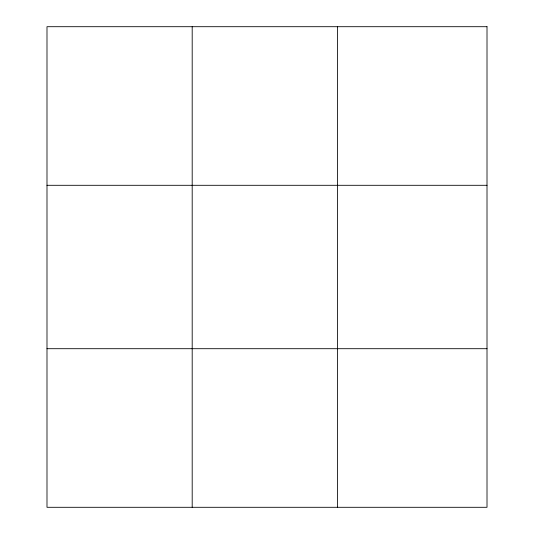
<?xml version="1.0" encoding="UTF-8"?>
<svg xmlns="http://www.w3.org/2000/svg" width="534" height="534" viewBox="0 0 534 534"><rect width="100%" height="100%" fill="white"/><g stroke="black" fill="none" stroke-linecap="round" stroke-linejoin="round"><path stroke-width="0.8" d="M192.193 507.3L192.193 26.7M337.401 507.3L337.401 26.7M46.992 185.298L487.008 185.298M46.992 348.702L487.008 348.702M487.008 26.7L487.008 507.3L46.992 507.3L46.992 26.7L487.008 26.7"/></g></svg>
